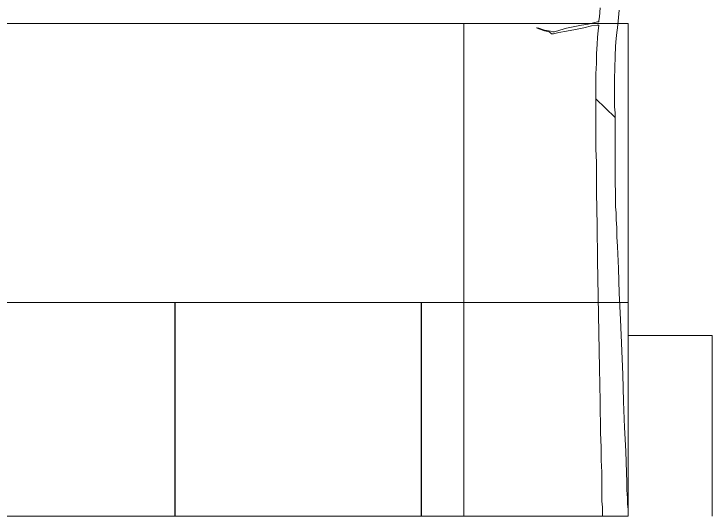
# Model space of a CAD drawing. Header units: millimetres. Extents: x -627 to 20370, y 1538 to 15679.
# Drawn here: x 11841 to 12266.5, y 8216.3 to 8522.1 of the extents above; entities that cross this region are included whole.
import ezdxf

# ---------------------------------------------------------------- set-up
doc = ezdxf.new("R2010")
doc.units = ezdxf.units.MM
doc.layers.add('blue', color=160, linetype='Continuous', lineweight=5)
doc.layers.add('new', color=3, linetype='Continuous', lineweight=30)

# ---------------------------------------------------------------- blocks, each defined once
blk = doc.blocks.new('WMF10')
at = {"lineweight": 0}
for points in [[(2.4382, -4.3994), (2.4382, -4.195), (2.443, -4.1074), (2.443, -4.0296), (2.4479, -3.9566), (2.4528, -3.8982), (2.4576, -3.8446), (2.4625, -3.8008), (2.4479, -3.8008), (2.4041, -3.8057), (2.3408, -3.8203), (2.2727, -3.8349), (2.1997, -3.8495), (2.1364, -3.8592), (2.0926, -3.869), (2.078, -3.869), (2.0732, -3.8641), (2.0586, -3.8544), (2.0196, -3.8446), (1.9758, -3.83), (1.9612, -3.8252), (1.9564, -3.8203), (1.9612, -3.8203), (1.9758, -3.8252), (2.0196, -3.8398), (2.0683, -3.8495), (2.0878, -3.8544), (2.1024, -3.8544), (2.1462, -3.8398), (2.1997, -3.8252), (2.3214, -3.8008), (2.3749, -3.7911), (2.4187, -3.7814), (2.4528, -3.7716), (2.4625, -3.7716), (2.4625, -3.7619), (2.4674, -3.7327), (2.4722, -3.6597)], [(2.628, -3.6792), (2.6231, -3.7376), (2.6134, -3.8203), (2.6085, -3.8592), (2.6036, -3.9079), (2.5988, -3.9712), (2.5939, -4.0539), (2.589, -4.2388), (2.589, -4.4627), (2.5939, -4.5114), (2.5939, -4.5503), (2.4382, -4.3994), (2.4382, -4.3994)], [(2.5939, -4.5503), (2.5939, -4.998), (2.5988, -5.2414), (2.5988, -5.2754), (2.6036, -5.3241), (2.6036, -5.3776), (2.6085, -5.4458), (2.6085, -5.5188), (2.6134, -5.5966), (2.6231, -5.7767), (2.628, -5.9762), (2.6377, -6.1903), (2.6572, -6.6381), (2.662, -6.8571), (2.6718, -7.0663), (2.6815, -7.261), (2.6864, -7.4362), (2.6912, -7.5092), (2.6912, -7.5773), (2.6961, -7.6406), (2.6961, -7.6893), (2.701, -7.7331), (2.701, -7.7866), (2.4917, -7.7866), (2.4917, -7.7136), (2.4868, -7.6649), (2.4868, -7.4313), (2.482, -7.334), (2.482, -7.2269), (2.4771, -7.1101), (2.4722, -6.8571), (2.4674, -6.5845), (2.4625, -6.2974), (2.4528, -5.7085), (2.4479, -5.4263), (2.443, -5.1586), (2.443, -4.9153), (2.4382, -4.8034), (2.4382, -4.3994), (2.5939, -4.5503), (2.5939, -4.5503)]]:
    blk.add_lwpolyline(points, dxfattribs=at)

msp = doc.modelspace()

# ---------------------------------------------------------------- linework, layer by layer
at = {"layer": 'blue'}
for points in [[(11777.28, 8516.28), (12215.38, 8516.28), (12215.38, 8326.28)], [(12115.22, 8516.28), (12115.22, 8216.28)], [(10897.59, 8346.28), (12215.38, 8346.28), (12215.38, 8326.28)], [(12215.38, 8326.28), (12215.38, 8216.28)], [(12215.38, 8326.28), (12266.5, 8326.28)], [(12266.5, 8326.28), (12266.5, 8216.28)], [(10647.62, 8216.28), (12215.38, 8216.28)]]:
    msp.add_lwpolyline(points, dxfattribs=at)
at = {"layer": 'new'}
for points in [[(11939.1, 8346.28), (11939.1, 8216.28)], [(12089.1, 8346.28), (12089.1, 8216.28)]]:
    msp.add_lwpolyline(points, dxfattribs=at)

# ---------------------------------------------------------------- block references
at = {"layer": 'blue', "linetype": 'ByBlock', "xscale": 75, "yscale": 75, "zscale": 75}
msp.add_blockref('WMF10', (12012.81, 8800.28), dxfattribs=at)

doc.saveas('drawing.dxf')
